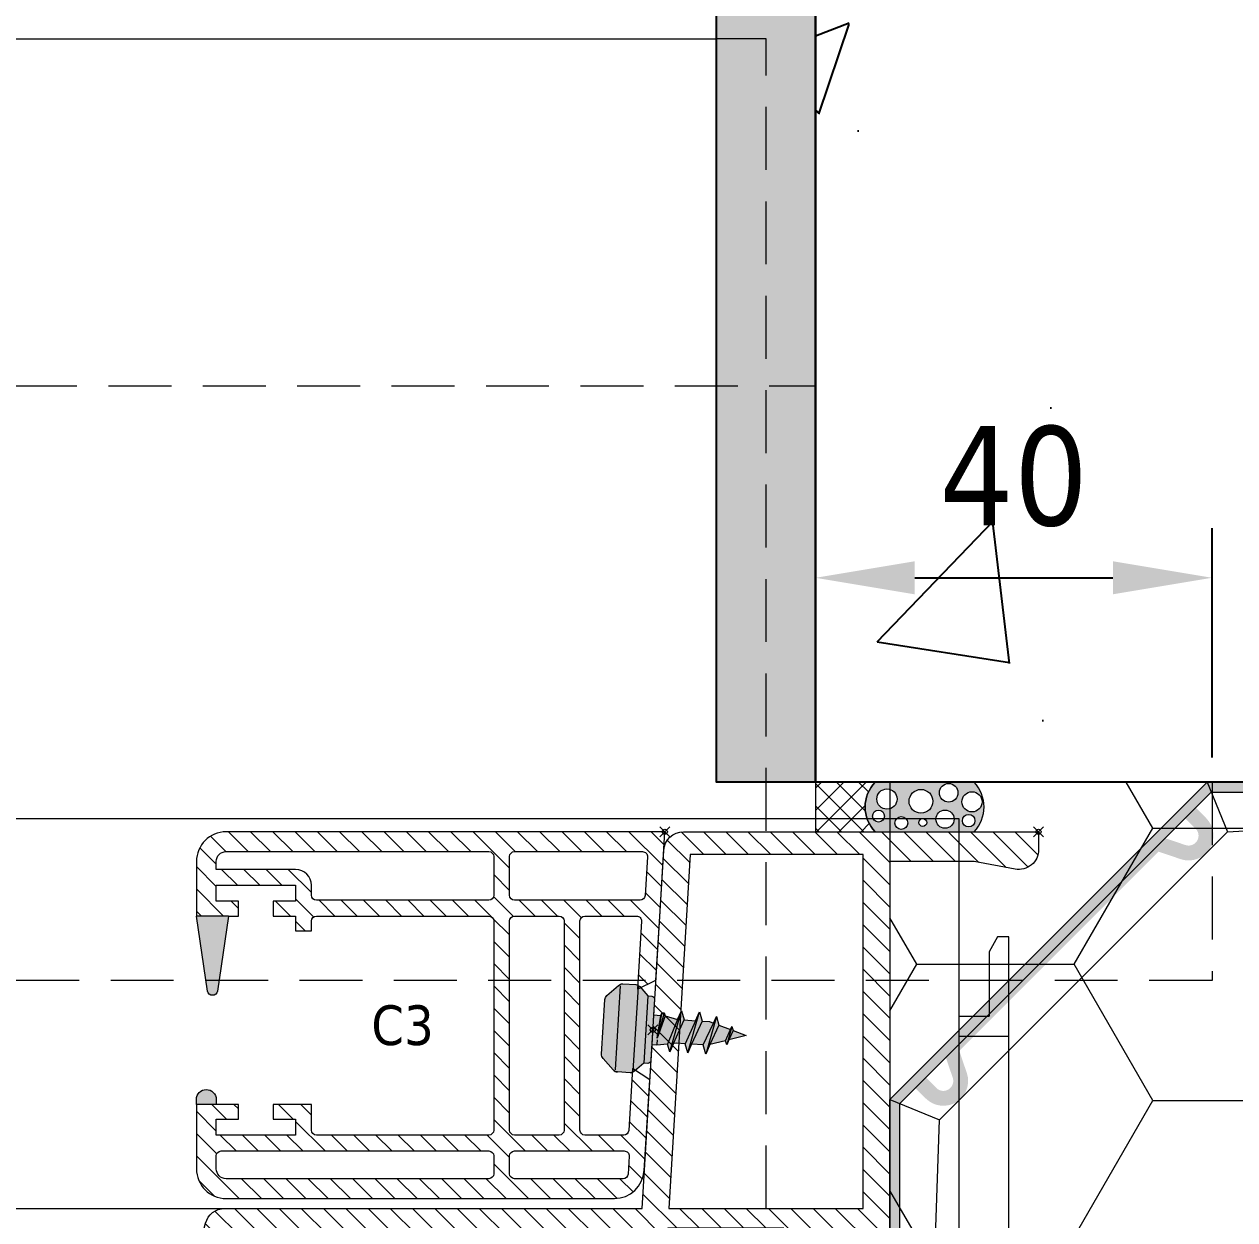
# Model space of a CAD drawing. Header units: millimetres. Extents: x -20000 to 230000, y -17405 to 25402.
# Drawn here: x 165287.7 to 165409.8, y -5896.2 to -5775.6 of the extents above; entities that cross this region are included whole.
import ezdxf
from ezdxf.enums import TextEntityAlignment as Align

# ---------------------------------------------------------------- set-up
doc = ezdxf.new("R2010")
doc.units = ezdxf.units.MM
doc.header["$PDMODE"] = 35
doc.header["$PDSIZE"] = 0.5
doc.linetypes.add('CACHE', pattern=[9.524999999999999, 6.35, -3.175])
doc.layers.get('0').update_dxf_attribs({"lineweight": 13})
doc.layers.get('Defpoints').update_dxf_attribs({"true_color": 0xc2a584})
doc.layers.add('0 - Invisible', color=43, linetype='Continuous', lineweight=0, plot=False)
for name, color, linetype, lineweight in [('1 - Acier', 160, 'Continuous', 13), ('1 - BETON', 251, 'Continuous', 25), ('1 - Cotation', 32, 'Continuous', 13), ('1 - INTERROMPU', 253, 'CACHE', 13), ('1 - Isolant', 132, 'Continuous', 13), ('1 - Joint', 7, 'Continuous', 13), ('1 - PVC', 7, 'Continuous', 13), ('1 - Silicone', 40, 'Continuous', 13)]:
    doc.layers.add(name, color=color, linetype=linetype, lineweight=lineweight)
doc.layers.add('1 - Cache', color=7, linetype='Continuous', lineweight=0, true_color=0xffffff)
doc.styles.get("Standard").update_dxf_attribs({"font": 'ARIALUNI.TTF'})
doc.styles.add('Texte Poralu', font='tahomabd.ttf')
doc.dimstyles.new('30 - 1000', dxfattribs={"dimtxt": 10, "dimasz": 10, "dimexe": 5, "dimexo": 2.5, "dimgap": 5, "dimtad": 1, "dimdec": 1, "dimtxsty": 'Texte Poralu', "dimcen": 5, "dimazin": 0, "dimtfac": 1, "dimtdec": 1, "dimtmove": 0, "dimatfit": 3, "dimfxl": 1, "dimarcsym": 0})

# ---------------------------------------------------------------- blocks, each defined once
blk = doc.blocks.new('*U437')
at = {"layer": '1 - Isolant'}
h = blk.add_hatch(dxfattribs=at)
h.set_pattern_fill('HONEY', color=256, scale=5)
h.set_pattern_definition([(0, (47.49993897719287, -1.4210854715202e-14), (23.8125, 13.748153225), [15.875, -31.75]), (120, (47.49993897719287, -1.4210854715202e-14), (-23.81249994797095, 13.74815331511695), [15.87499999999996, -31.74999999999991]), (59.99999999999999, (47.49993897719287, -1.4210854715202e-14), (5.202904551637744e-08, 27.49630654011694), [-31.75, 15.875])])
h.paths.add_polyline_path([(150.0000385328185, -87.00000000000001), (150.0000385328185, 0), (7.499900444374376, 0), (7.499900444374376, -87.00000000000001)])
blk.add_lwpolyline([(150.0000385328185, 0), (7.499900444374376, 0), (7.499900444374376, -87.00000000000001), (150.0000385328185, -87.00000000000001)], dxfattribs=at)
blk = doc.blocks.new('*U470')
at = {"layer": '1 - PVC', "linetype": 'ByBlock'}
blk.add_lwpolyline([(-339.999915530876, 118), (339.9999155310297, 118)], dxfattribs=at)
at = {"layer": '1 - PVC', "linetype": 'CACHE'}
blk.add_lwpolyline([(345.0000402925289, -7.105427357601002e-15), (345.0000402925289, 118), (339.9999155310297, 118)], dxfattribs=at)
for tag, p in [('PA1', (-319.999915530876, 123)), ('PA2', (319.9999155310297, 123))]:
    blk.add_attdef(tag, text='', height=4).set_placement(p, align=Align.MIDDLE_CENTER)
blk = doc.blocks.new('*U435')
at = {"layer": '1 - BETON'}
h = blk.add_hatch(dxfattribs=at)
h.set_pattern_fill('CONCRETE', color=256, scale=15, style=0, pattern_type=2)
h.set_pattern_definition([(49.99999999999999, (-49.99996146718152, -20.00000000000003), (107.589027390113, -9.412820247389266), [11.25, -123.75]), (355, (-49.99996146718152, -20.00000000000003), (-20.81270004195, 112.8288200550018), [9, -99]), (100.4514, (-41.03420946718152, -20.78440100000003), (86.77640725710323, 103.415931309143), [9.5610285, -105.1713168]), (46.18420000000002, (-49.99996146718152, 9.999999999999977), (160.0861572938467, -24.82785214935271), [16.87499999999996, -185.6249999999997]), (96.6356, (-36.65944971718152, 7.931003949999974), (140.1994058323055, 146.1176806350663), [14.3415432, -157.75695]), (351.1842, (-49.99996146718152, 9.999999999999977), (140.1992917700441, 146.1177901387987), [13.5, -148.5]), (21, (-34.99996146718152, 2.499999999999975), (89.53605781776925, -60.39283359980082), [11.25, -123.75]), (326.0000000000001, (-34.99996146718152, 2.499999999999975), (36.49729978823726, 108.772506757028), [9, -99]), (71.4514, (-27.53862651718151, -2.532740900000025), (126.0333942872235, 48.37957450649286), [9.5610285, -105.1713168]), (37.50000000000001, (-49.99996146718152, -20.00000000000003), (1.8239782975936, 49.93407807469672), [0, -97.8, 0, -100.5, 0, -99.375]), (7.499999999999999, (-49.99996146718152, -20.00000000000003), (39.46043061632229, 59.16175678235403), [0, -57.3, 0, -95.55, 0, -37.875]), (327.5, (-83.44996146718152, -20.00000000000003), (80.07336542586135, -3.383230760156963), [0, -37.5, 0, -117, 0, -155.25]), (317.5, (-98.44996146718152, -20.00000000000003), (87.47792540135794, 15.01574734984766), [0, -48.75, 0, -77.69999999999999, 0, -110.25])])
h.paths.add_polyline_path([(150.0000385328185, 179.9999999999999), (150.0000385328185, 0), (0, 0), (0, 180)])
blk.add_lwpolyline([(150.0000385328185, 0), (0, 0), (0, 180), (150.0000385328185, 179.9999999999999)], dxfattribs=at)
blk = doc.blocks.new('*U538')
at = {"layer": '1 - PVC'}
blk.add_line((15.11598111861784, 59.99999999999982), (595.884067017402, 59.99999999999301), dxfattribs=at)
blk = doc.blocks.new('*U416')
at = {"layer": '1 - Acier', "linetype": 'ByBlock'}
h = blk.add_hatch(color=256, dxfattribs=at)
h.paths.add_polyline_path([(95, 5.817072295949927e-15), (95, -0.9999999999999942), (32.4142135623697, -0.999999999999998), (32, 1.959434878635765e-15)])
h.paths.add_polyline_path([(1.000000000000002, -32.41421356237333), (1.959434878635765e-15, -32), (32, 1.959434878635765e-15), (32.4142135623697, -0.999999999999998)])
h.paths.add_polyline_path([(1.000000000000004, -70), (4.286263797015736e-15, -70), (1.959434878635765e-15, -32), (1.000000000000002, -32.41421356237333)])
blk.add_hatch(color=256, dxfattribs=at).paths.add_polyline_path([(25.83383071322896, -6.166169286767397, -0.2854064935529321), (27.8898112008319, -5.686145479197874), (29.82125216111308, -6.340516967171423, 0.7934172392902326), (30.84924240491819, -4.686291501016965), (29.08147545195243, -2.918524548051208), (30.14213562373334, -1.857864376270298), (31.9099025766991, -3.625631329236056, -0.7934172392902077), (29.33992696719361, -7.761194994629475), (27.11420061843819, -7.007119725127266), (7.007119725123632, -27.11420061843455), (7.761194994629479, -29.33992696719724, -0.7934172392902327), (3.625631329232421, -31.90990257669546), (1.857864376266663, -30.1421356237297), (2.918524548047573, -29.08147545194879), (4.686291501013331, -30.84924240491819, 0.7934172392902352), (6.340516967175065, -29.82125216111672), (5.686145479201516, -27.8898112008319, -0.2854064935529227), (6.166169286771039, -25.8338307132326)])
for p, q in [((32, 1.959434878635765e-15), (1.959434878635765e-15, -32)), ((95, 5.817072295949927e-15), (32, 1.959434878635765e-15)), ((32, 1.959434878635765e-15), (34.07106781186303, -4.999999999999998)), ((95, 5.817072295949927e-15), (95, -1.064573057123192)), ((32.4142135623697, -0.999999999999998), (1.000000000000002, -32.41421356237333)), ((95, -0.9999999999999942), (32.4142135623697, -0.999999999999998)), ((93.065614915904, -3.06349643805151), (34.07106781186303, -4.999999999999998)), ((34.07106781186303, -4.999999999999998), (5.000000000000002, -34.07106781186667)), ((1.959434878635765e-15, -32), (4.286263797015736e-15, -70)), ((1.959434878635765e-15, -32), (5.000000000000002, -34.07106781186667)), ((1.000000000000002, -32.41421356237333), (1.000000000000004, -70)), ((5.000000000000002, -34.07106781186667), (3.105143185857746, -68.11115880262878)), ((4.286263797015736e-15, -70), (1.108234644991175, -70))]:
    blk.add_line(p, q, dxfattribs=at)
for centre, start, end in [((93, -1.064573057123192), 271.8800662418413, 0), ((1.108234644991175, -68), 270, 356.8138930875996)]:
    blk.add_arc(centre, 2, start, end, dxfattribs=at)
blk = doc.blocks.new('*U420')
at = {"layer": '1 - Silicone'}
h = blk.add_hatch(dxfattribs=at)
h.set_pattern_fill('ANSI37', color=256, scale=0.5, style=0)
h.set_pattern_definition([(45, (-4792.409063610139, -5428.131694885499), (-1.122532015133644, 1.122532015133644), []), (135, (-4792.409063610139, -5428.131694885499), (-1.122532015133644, -1.122532015133644), [])])
h.paths.add_polyline_path([(6.000000000001819, 5), (0, 5.000000000000909), (0, 0), (6.000000000000909, 0, -0.4000000000001005)])
h = blk.add_hatch(color=256, dxfattribs=at)
edge = h.paths.add_edge_path(flags=16)
edge.add_arc((15.44216801016682, 1.116671392584067), 0.6264539986550517, -180, 0, ccw=False)
edge.add_arc((15.44216801016682, 1.116671392584067), 0.6264539986550499, 0, 180, ccw=False)
edge = h.paths.add_edge_path(flags=16)
edge.add_arc((15.78178510855014, 3.022110370092378), 1.017972586774702, 0, 180, ccw=False)
edge.add_arc((15.78178510855014, 3.022110370092378), 1.017972586774704, -180, 0, ccw=False)
edge = h.paths.add_edge_path(flags=16)
edge.add_arc((13.43060093988697, 3.935673957089421), 0.9396607832641166, 0, 180, ccw=False)
edge.add_arc((13.43060093988697, 3.935673957089421), 0.9396607832641166, -180, 0, ccw=False)
edge = h.paths.add_edge_path(flags=16)
edge.add_arc((13.06484832151273, 1.273274784888599), 0.9143574356785393, -180, 0, ccw=False)
edge.add_arc((13.06484832151273, 1.273274784888599), 0.9143574356785393, 0, 180, ccw=False)
edge = h.paths.add_edge_path(flags=16)
edge.add_arc((10.81815801230641, 0.9339505892958186), 0.3915185881196521, -180, 0, ccw=False)
edge.add_arc((10.81815801230641, 0.9339505892958186), 0.3915185881196521, 0, 180, ccw=False)
edge = h.paths.add_edge_path(flags=16)
edge.add_arc((10.63525759286222, 3.074304762622887), 1.200693390059314, 0, 180, ccw=False)
edge.add_arc((10.63525759286222, 3.074304762622887), 1.200693390059314, -180, 0, ccw=False)
edge = h.paths.add_edge_path(flags=16)
edge.add_arc((8.649826042573297, 0.8817561967653091), 0.6525511949184875, -180, 0, ccw=False)
edge.add_arc((8.649826042573297, 0.8817561967653091), 0.6525511949184875, 0, 180, ccw=False)
edge = h.paths.add_edge_path(flags=16)
edge.add_arc((7.205573350024681, 3.303398120696329), 1.022601756365475, 0, 180, ccw=False)
edge.add_arc((7.205573350024681, 3.303398120696329), 1.022601756365475, -180, 0, ccw=False)
edge = h.paths.add_edge_path(flags=16)
edge.add_arc((6.350864693377845, 1.586501784214306), 0.600336587671336, -180, 0, ccw=False)
edge.add_arc((6.350864693377845, 1.586501784214306), 0.600336587671336, 0, 180, ccw=False)
edge = h.paths.add_edge_path()
edge.add_line((16, 5), (6.000000000001821, 5))
edge.add_arc((8.62500000000091, 2.5), 3.62499999999934, 136.3971810272865, 223.6028189727135)
edge.add_line((6.000000000001821, 0), (16.00000000000182, 0))
edge.add_arc((13.37500000000162, 2.499999999999045), 3.624999999999488, 316.3971810273095, 403.6028189727322)
for points in [[(6.000000000001819, 5), (0, 5.000000000000909), (0, 0), (6.000000000000909, 0, -0.4000000000001005), (6.000000000001819, 5)], [(16, 5), (6.000000000001821, 5, 0.4000000000001005), (6.000000000001821, 0), (16.00000000000182, 0, 0.4000000000000781), (16, 5)], [(6.182971593659206, 3.303398120696329, -1), (8.228175106390156, 3.303398120696329, -1), (6.182971593659206, 3.303398120696329, -1)], [(9.434564202802905, 3.074304762622887, -1), (11.83595098292153, 3.074304762622887, -1), (9.434564202802905, 3.074304762622887, -1)], [(12.49094015662286, 3.935673957089421, -1), (14.37026172315109, 3.935673957089421, -1), (12.49094015662286, 3.935673957089421, -1)], [(14.76381252177544, 3.022110370092378, -1), (16.79975769532484, 3.022110370092378, -1), (14.76381252177544, 3.022110370092378, -1)], [(6.951201281049181, 1.586501784214306, -1), (5.750528105706509, 1.586501784214306, -1), (6.951201281049181, 1.586501784214306, -1)], [(9.302377237491784, 0.8817561967653091, -1), (7.997274847654809, 0.8817561967653091, -1), (9.302377237491784, 0.8817561967653091, -1)], [(11.20967660042607, 0.9339505892958186, -1), (10.42663942418676, 0.9339505892958186, -1), (11.20967660042607, 0.9339505892958186, -1)], [(13.97920575719127, 1.273274784888599, -1), (12.15049088583419, 1.273274784888599, -1), (13.97920575719127, 1.273274784888599, -1)], [(16.06862200882188, 1.116671392584067, -1), (14.81571401151177, 1.116671392584067, -1), (16.06862200882188, 1.116671392584067, -1)]]:
    blk.add_lwpolyline(points, format="xyb", close=True, dxfattribs=at)
blk = doc.blocks.new('Rehau - DL98')
at = {"layer": '1 - PVC', "linetype": 'ByBlock'}
h = blk.add_hatch(dxfattribs=at)
h.set_pattern_fill('ANSI31', color=256, scale=0.5, angle=270, style=0)
h.set_pattern_definition([(315, (98, 0), (1.122532015133644, 1.122532015133644), [])])
h.paths.add_polyline_path([(1.879529492071015, 37.82031643489609, 0.3966685553808879), (0, 35.8239480178454), (0, 0), (1.799999999988358, 0, 0.4689688986931894), (3.766506847430719, 2.364487062906846), (2.999999999985448, 6.499999999883585), (3, 14.99999999994179), (38, 15), (39.80000000000291, 15, 0.4689688986932354), (41.76650684743072, 17.36448706290685), (41, 21.5), (41, 22.5, -0.4142135623730951), (41.5, 23), (51.30000000000291, 23), (51.30000000000291, 16, 0.4142135623730951), (51.80000000000291, 15.5), (58.99999999998545, 15.5), (59, 18.20000000001164), (54.00000000001455, 18.20000000001164), (54.00000000001455, 23.20000000006985), (68, 23.20000000001164), (86.00000000001455, 23.20000000001164), (86.00000000001455, 18.20000000001164), (81.00000000001455, 18.20000000001164), (80.99999999998545, 15.5), (89.69999999999709, 15.5, 0.4142135623730951), (90.19999999999709, 16), (90.19999999999709, 20.5), (89.69999999999709, 20.5, -0.4142135623730951), (88.69999999999709, 21.5), (88.69999999999709, 22, -0.4142135623730951), (89.69999999999709, 23), (94.30000000000291, 23, -0.4142135623731307), (95, 22.29999999998836), (95.00000000001455, 21.5), (94.23349315256928, 17.36448706290685, 0.2850017038207022), (95, 15.40000000002328), (95, 15), (97.99999999998545, 15), (98, 25.90000000002328), (98, 66, 0.4142135623730951), (97, 67), (93, 67), (92.99999999998545, 64.29999999998836), (95.30000000000291, 64.29999999998836), (95.30000000000291, 60, -0.4142135623730951), (94.30000000000291, 59), (88.5, 59, -0.4142135623730951), (87.5, 60), (87.5, 60.5, -0.4142135623730951), (88.5, 61.5), (89, 61.5), (89, 67), (86.49999999998545, 67), (86.7624659905996, 64), (68.32562743491144, 62.5489893371705), (67.99999999998545, 62.22336190222995), (67.72188789721986, 62.50147400511196), (51.57845909573371, 61.23095860442845, -0.4374089726612938), (50.5, 62.22787593811518), (50.5, 77.5), (52, 77.5), (52, 80.00525588833261, 0.3394542588165427), (51.85176380905614, 80.19844105356606), (50.75176380902121, 80.49318516528001, 0.493145426031467), (50.5, 80.29999999998836), (50.5, 79.54999999998836, -0.4931454260510824), (50.12235428644635, 79.26022225210909), (47.37059047745424, 79.99755514250137, -0.3394542588633446), (47, 80.48051805567229), (47, 83.51948194432771, -0.3394542588633955), (47.37059047745424, 84.00244485749863), (50.1223542864609, 84.73977774789091, -0.4931454260917456), (50.5, 84.44999999995343), (50.5, 83.70000000001164, 0.4931454260900017), (50.75176380905032, 83.50681483471999), (51.85176380901248, 83.80155894643394, 0.3394542589447556), (52, 83.9947441117256), (52.00000000001455, 87.00000000005821), (50.49999999995634, 87.00000000005821), (39.48236190978787, 84.04783277120441, 0.3394542588633612), (38, 82.11598111863714), (38, 40)])
h.paths.add_polyline_path([(38, 37.29508844472002), (38, 17.70000000001164), (2.30000000000291, 17.70000000001164), (2.30000000000291, 35.14077809988521)], flags=16)
h.paths.add_polyline_path([(40, 37.413897450082, 0.327538221718526), (40.69999999999709, 38.3678366515087), (40.69999999998254, 41), (48.19999999999709, 41), (48.19999999999709, 25.70000000001164), (46.30000000000291, 25.70000000001164), (44, 25.70000000001164), (40, 25.70000000001164)], flags=16)
h.paths.add_polyline_path([(40.70000000001164, 43), (40.69999999999709, 67), (48.20000000001164, 67), (48.20000000001164, 43)], flags=16)
h.paths.add_polyline_path([(50.19999999999709, 57.56843380007194), (50.19999999999709, 57.95192733907606, -0.3913924554663752), (50.66077045215934, 58.45038600597763), (53.69999999999709, 58.68957855878398), (53.83241696543701, 58.70000000001164), (65.5, 59.61825869936729), (65.49999999998545, 56.89999999996508), (67, 56.90000000002328), (67, 59.73631125950487), (69, 59.89371467323508), (69, 56.90000000002328), (70.5, 56.89999999996508), (70.5, 60.01176723343087), (82, 60.91683686187025), (82.00000000001455, 56.89999999996508), (83.50000000001455, 56.90000000002328), (83.5, 61.03488942218246), (84.79999999998836, 61.13720164098777), (84.80000000000291, 60.5), (84.80000000000291, 60, 0.2288714561773755), (86, 57.27236366062425), (86, 25.90000000002328), (50.19999999999709, 25.90000000002328)], flags=16)
h.paths.add_polyline_path([(40.69999999999709, 69.00000000005821), (40.70000000001164, 81.5788522270741), (44.69999999999709, 82.65064899693243), (44.69999999999709, 80.48051805567229, 0.3394542588589886), (46.77530667366227, 77.77592574205482), (48.19999999999709, 77.39418031577952), (48.19999999999709, 69)], flags=16)
h.paths.add_polyline_path([(88.30000000000291, 43), (95.29999999998836, 42.99999999994179), (95.30000000000291, 25.70000000006985), (88.29999999998836, 25.70000000006985)], flags=16)
h.paths.add_polyline_path([(88.30000000001746, 45), (88.30000000000291, 56.29999999998836), (88.69999999999709, 56.29999999998836), (88.69999999999709, 55.5, 0.4142135623730951), (89.69999999999709, 54.5), (90.19999999998254, 54.5), (90.19999999999709, 56.30000000004657), (91.80000000001746, 56.30000000004657), (91.80000000000291, 54.5), (92.30000000000291, 54.5, 0.4142135623730951), (93.30000000000291, 55.5), (93.30000000000291, 56.29999999998836), (95.30000000000291, 56.29999999998836), (95.30000000000291, 45)], flags=16)
h.paths.add_polyline_path([(98.00000000001455, 15.00000000005821), (95, 15.00000000005821), (95, 0, 0.4142135623730951), (98, 3)], flags=17)
at = {"layer": '0 - Invisible'}
for p in [(52, 82), (84.00000000000001, 63.78258921149752), (2.220446049250313e-16, 37.70689655175541), (70, 18.20000000001164), (95, 15), (98, 15)]:
    blk.add_point(p, dxfattribs=at)
at = {"layer": '0 - Invisible', "linetype": 'ByBlock'}
blk.add_point((98, 67), dxfattribs=at)
at = {"layer": '1 - PVC', "linetype": 'ByBlock'}
for points in [[(98, 66, 0.4142135623730951), (97, 67), (93, 67), (93, 64.29999999998836), (95.30000000000291, 64.29999999998836), (95.30000000000291, 60, -0.4142135623730951), (94.30000000000291, 59), (88.5, 59, -0.4142135623730951), (87.5, 60), (87.5, 60.5, -0.4142135623730951), (88.5, 61.5), (89, 61.5), (89, 67), (86.5, 67), (86.76246599058504, 64), (68.32562743491144, 62.5489893372287), (68, 62.22336190228816), (67.7218878971762, 62.50147400511196), (67.72102791935322, 62.50140632339753), (51.57845909573371, 61.23095860442845, -0.4374089726786299), (50.5, 62.22787593817338), (50.5, 77.5), (52, 77.5), (52, 80.00525588833261, 0.3394542588632405), (51.85176380901248, 80.19844105356606), (50.75176380902121, 80.49318516528001, 0.493145426031467), (50.5, 80.29999999998836), (50.5, 79.54999999998836, -0.4931454260314353), (50.1223542864609, 79.26022225210909), (47.37059047745424, 79.99755514250137, -0.3394542588633447), (47, 80.48051805567229), (47, 83.51948194432771, -0.3394542588633955), (47.37059047745424, 84.00244485749863), (50.1223542864609, 84.73977774789091, -0.4931454260314429), (50.5, 84.45000000001164), (50.5, 83.70000000001164, 0.4931454260310607), (50.75176380902121, 83.50681483471999), (51.85176380901248, 83.80155894643394, 0.339454258863612), (52, 83.99474411166739), (52, 87), (50.5, 87), (39.48236190978787, 84.04783277120441, 0.3394542588633613), (38, 82.11598111863714), (38, 40), (1.879529492071015, 37.82031643489609, 0.3966685553893087), (0, 35.82394801778719), (0, 0), (1.799999999988358, 0, 0.4689688986931894), (3.766506847430719, 2.364487062906846), (3, 6.5), (3, 15), (38, 15), (39.80000000000291, 15, 0.4689688986932354), (41.76650684743072, 17.36448706290685), (41, 21.5), (41, 22.5, -0.4142135623730951), (41.5, 23), (51.30000000000291, 23), (51.30000000000291, 16, 0.4142135623730951), (51.80000000000291, 15.5), (59, 15.5), (59, 18.20000000001164), (54, 18.20000000001164), (54, 23.20000000001164), (68, 23.20000000001164), (86, 23.20000000001164), (86, 18.20000000001164), (81, 18.20000000001164), (81, 15.5), (89.69999999999709, 15.5, 0.4142135623730951), (90.19999999999709, 16), (90.19999999999709, 20.5), (89.69999999999709, 20.5, -0.4142135623730951), (88.69999999999709, 21.5), (88.69999999999709, 22, -0.4142135623730951), (89.69999999999709, 23), (94.30000000000291, 23, -0.4142135623731307), (95, 22.29999999998836), (95, 21.5), (94.23349315256928, 17.36448706290685, 0.2850017038207023), (95, 15.40000000002328), (95, 0, 0.4142135623730951), (98, 3), (98, 25.90000000002328), (98, 66, 0.4142135623730951)], [(40.69999999999709, 69), (40.69999999999709, 81.5788522270741), (44.69999999999709, 82.65064899681602), (44.69999999999709, 80.48051805567229, 0.3394542588634359), (46.77530667372048, 77.77592574205482), (48.19999999999709, 77.39418031577952), (48.19999999999709, 69), (40.69999999999709, 69)], [(50.19999999999709, 57.56843380007194), (50.19999999999709, 57.95192733907606, -0.2851213255996621), (50.4781196481199, 58.40000000002328, -0.09560243916984297), (50.66077045213024, 58.45038600597763), (53.69999999999709, 58.68957855878398), (53.83241696543701, 58.70000000001164), (65.5, 59.61825869936729), (65.5, 56.90000000002328), (67, 56.90000000002328), (67, 59.73631125956308), (69, 59.89371467323508), (69, 56.90000000002328), (70.5, 56.90000000002328), (70.5, 60.01176723348908), (82, 60.91683686192846), (82, 56.90000000002328), (83.5, 56.90000000002328), (83.5, 61.03488942218246), (84.80000000000291, 61.13720164104598), (84.80000000000291, 60.5), (84.80000000000291, 60, 0.2288714561773755), (86, 57.27236366062425), (86, 25.90000000002328), (50.19999999999709, 25.90000000002328), (50.19999999999709, 57.56843380007194)], [(88.30000000000291, 45), (88.30000000000291, 56.29999999998836), (88.69999999999709, 56.29999999998836), (88.69999999999709, 55.5, 0.4142135623730951), (89.69999999999709, 54.5), (90.19999999999709, 54.5), (90.19999999999709, 56.29999999998836), (91.80000000000291, 56.29999999998836), (91.80000000000291, 54.5), (92.30000000000291, 54.5, 0.4142135623730951), (93.30000000000291, 55.5), (93.30000000000291, 56.29999999998836), (95.30000000000291, 56.29999999998836), (95.30000000000291, 45), (88.30000000000291, 45)], [(40, 37.413897450082, 0.327538221718526), (40.69999999999709, 38.3678366515087), (40.69999999999709, 41), (48.19999999999709, 41), (48.19999999999709, 25.70000000001164), (46.30000000000291, 25.70000000001164), (44, 25.70000000001164), (40, 25.70000000001164), (40, 37.413897450082, 0.327538221718526)]]:
    blk.add_lwpolyline(points, format="xyb", close=True, dxfattribs=at)
for points in [[(40.69999999999709, 43), (40.69999999999709, 67), (48.19999999999709, 67), (48.19999999999709, 43), (40.69999999999709, 43)], [(88.30000000000291, 43), (95.30000000000291, 43), (95.30000000000291, 25.70000000001164), (88.30000000000291, 25.70000000001164), (88.30000000000291, 43)], [(38, 37.29508844472002), (38, 17.70000000001164), (2.30000000000291, 17.70000000001164), (2.30000000000291, 35.14077809988521), (38, 37.29508844472002)]]:
    blk.add_lwpolyline(points, close=True, dxfattribs=at)
blk = doc.blocks.new('Rehau - Coulisse C3')
at = {"layer": '1 - Joint', "linetype": 'ByBlock'}
for points in [[(47.26650480601529, -8.5), (44.01650480601529, -8.5), (45.14698318036972, -16.07381301891292, 0.3714528131433199), (45.64150480601529, -16.5, 0.3714528131432862), (46.13602643167542, -16.07381301891292)], [(46.26650480601529, -26, 0.4142135623730951), (45.26650480601529, -27), (45.26650480601529, -27.5), (47.26650480601529, -27.5), (47.26650480601529, -27, 0.4142135623730951)]]:
    blk.add_hatch(color=256, dxfattribs=at).paths.add_polyline_path(points)
at = {"layer": '1 - PVC', "linetype": 'ByBlock'}
h = blk.add_hatch(dxfattribs=at)
h.set_pattern_fill('ANSI31', color=256, scale=0.5, style=0)
h.set_pattern_definition([(45, (0, 0), (-1.122532015133644, 1.122532015133644), [])])
h.paths.add_polyline_path([(44.26650480601529, 0), (37.26650480601529, 0), (0, 0), (0.4893009611987509, -8), (0.9148679638165049, -14.95795898820506), (2.774954104301287, -15.88536372722592), (2.355694162368309, -9.030524269794114, -0.4322206989170116), (2.854761561582563, -8.5), (8.066504806018202, -8.5, -0.4142135623730951), (8.566504806018202, -9), (8.566504806018202, -30.09999999997672, -0.4142135623731799), (8.066504806018202, -30.59999999997672), (4.145292846762459, -30.59999999997672, -0.396432827365101), (3.646225447548204, -30.13052426977083), (3.263342420585104, -23.87044211459579), (1.530143286741804, -25.01762159599457), (2.090730751020601, -34.18314561859006, 0.3964328273650712), (5.085135146291577, -37), (44.26650480601529, -37, 0.4142135623730951), (47.26650480601529, -34), (47.26650480601529, -27.5), (45.26650480601529, -27.5), (43.01650480601529, -27.5), (43.01650480601529, -29), (45.26650480601529, -29), (45.26650480601529, -30.59999999997672), (37.26650480601529, -30.59999999997672), (37.26650480601529, -29), (39.51650480601529, -29), (39.51650480601529, -27.5), (35.66650480602402, -27.5), (35.66650480602402, -30.09999999997672, -0.4142135623730951), (35.16650480602402, -30.59999999997672), (17.76650480601529, -30.59999999997672, -0.4142135623730951), (17.26650480601529, -30.09999999997672), (17.26650480601529, -9, -0.4142135623730951), (17.76650480601529, -8.5), (35.16650480602402, -8.5, -0.4142135623730951), (35.66650480602402, -9), (35.66650480602402, -10), (37.26650480601529, -10), (37.26650480601529, -8.5), (39.51650480601529, -8.5), (39.51650480601529, -7), (37.26650480601529, -7), (37.26650480601529, -5.400000000023283), (45.26650480601529, -5.400000000023283), (45.26650480601529, -7), (43.01650480601529, -7), (43.01650480601529, -8.5), (44.01650480601529, -8.5), (47.26650480601529, -8.5), (47.26650480601529, -3, 0.4142135623730958)])
h.paths.add_polyline_path([(17.76650480601529, -2), (44.26650480601529, -2, -0.4142135623730951), (45.26650480601529, -3), (45.26650480601529, -3.799999999988358), (37.26650480601529, -3.799999999988358, 0.4142135623730536), (35.66650480602402, -5.400000000023283), (35.66650480602402, -6.400000000023283, -0.4142135623730951), (35.16650480602402, -6.900000000023283), (17.76650480601529, -6.900000000023283, -0.4142135623730951), (17.26650480601529, -6.400000000023283), (17.26650480601529, -2.5, -0.4142135623730951)], flags=16)
h.paths.add_polyline_path([(15.66650480602402, -2.5), (15.66650480602402, -6.400000000023283, -0.4142135623730951), (15.16650480602402, -6.900000000023283), (2.495365011782269, -6.900000000023283, -0.3964328273653322), (1.996297612568014, -6.430524269759189), (1.757763393979985, -2.530524269794114, -0.4322206989177161), (2.25683079319424, -2), (15.16650480602402, -2, -0.4142135623730951)], flags=16)
h.paths.add_polyline_path([(15.66650480602402, -9), (15.66650480602402, -30.09999999997672, -0.4142135623730211), (15.16650480602402, -30.59999999997672), (10.66650480602402, -30.59999999997672, -0.4142135623737599), (10.16650480602402, -30.09999999997672), (10.16650480602402, -9, -0.4142135623730945), (10.66650480602402, -8.5), (15.16650480602402, -8.5, -0.4142135623730951)], flags=16)
h.paths.add_polyline_path([(17.76650480601529, -32.20000000001164), (44.76650480601529, -32.20000000001164, -0.4142135623730951), (45.26650480601529, -32.70000000001164), (45.26650480601529, -34, -0.4142135623730951), (44.26650480601529, -35), (17.76650480601529, -35, -0.4142135623730951), (17.26650480601529, -34.5), (17.26650480601529, -32.70000000001164, -0.4142135623730955)], flags=16)
h.paths.add_polyline_path([(15.16650480602402, -32.20000000001164, -0.4142135623730951), (15.66650480602402, -32.70000000001164), (15.66650480602402, -34.5, -0.4142135623730951), (15.16650480602402, -35), (4.214034638018347, -35, -0.396432827365141), (3.714967238804093, -34.53052426979411), (3.604874522527098, -32.73052426974755, -0.4322206989176171), (4.103941921741352, -32.20000000001164)], flags=16)
at = {"layer": '0 - Invisible'}
blk.add_point((1.222505625279155, -19.98779029207071), dxfattribs=at)
at = {"layer": '1 - Joint', "linetype": 'ByBlock'}
for p, q in [((44.01650480601529, -8.5), (47.26650480601529, -8.5)), ((44.01650480601529, -8.5), (45.14698318036972, -16.07381301891292)), ((46.13602643167542, -16.07381301891292), (47.26650480601529, -8.5)), ((45.26650480601529, -27), (45.26650480601529, -27.5)), ((45.26650480601529, -27.5), (47.26650480601529, -27.5)), ((47.26650480601529, -27.5), (47.26650480601529, -27))]:
    blk.add_line(p, q, dxfattribs=at)
for centre, radius, start, end in [((45.64150480601529, -16), 0.5000000000003367, 188.4893769406414, 270), ((45.64150480601529, -16), 0.5, 270, 351.5106230593586), ((46.26650480601529, -27), 1, 90, 180), ((46.26650480601529, -27), 1, 0, 90)]:
    blk.add_arc(centre, radius, start, end, dxfattribs=at)
at = {"layer": '1 - PVC', "linetype": 'ByBlock'}
for points in [[(47.26650480601529, -27.5), (47.26650480601529, -34, -0.414213562373095), (44.26650480601529, -37), (5.085135146291577, -37, -0.3964328273666827), (2.090730751020601, -34.18314561859006), (1.530143286741804, -25.01762159599457), (3.263342420585104, -23.87044211459579), (3.646225447548204, -30.13052426971262, 0.3964328273666827), (4.145292846762459, -30.59999999997672), (8.066504806018202, -30.59999999997672, 0.414213562373095), (8.566504806018202, -30.09999999997672), (8.566504806018202, -9, 0.414213562373095), (8.066504806018202, -8.5), (2.854761561582563, -8.5, 0.4322206989157448), (2.355694162368309, -9.030524269794114), (2.774954104301287, -15.88536372722592), (0.9148679638165049, -14.95795898820506), (0.4893009611987509, -8), (0, 0), (37.26650480601529, 0), (44.26650480601529, 0, -0.414213562373095), (47.26650480601529, -3), (47.26650480601529, -8.5)], [(44.01650480601529, -8.5), (43.01650480601529, -8.5), (43.01650480601529, -7), (45.26650480601529, -7), (45.26650480601529, -5.400000000023283), (37.26650480601529, -5.400000000023283), (37.26650480601529, -7), (39.51650480601529, -7), (39.51650480601529, -8.5), (37.26650480601529, -8.5), (37.26650480601529, -10), (35.66650480602402, -10), (35.66650480602402, -9, 0.414213562373095), (35.16650480602402, -8.5), (17.76650480601529, -8.5, 0.414213562373095), (17.26650480601529, -9), (17.26650480601529, -30.09999999997672, 0.414213562373095), (17.76650480601529, -30.59999999997672), (35.16650480602402, -30.59999999997672, 0.414213562373095), (35.66650480602402, -30.09999999997672), (35.66650480602402, -27.5), (39.51650480601529, -27.5), (39.51650480601529, -29), (37.26650480601529, -29), (37.26650480601529, -30.59999999997672), (45.26650480601529, -30.59999999997672), (45.26650480601529, -29), (43.01650480601529, -29), (43.01650480601529, -27.5), (45.26650480601529, -27.5)]]:
    blk.add_lwpolyline(points, format="xyb", dxfattribs=at)
for points in [[(1.757763393979985, -2.530524269794114), (1.996297612568014, -6.430524269759189, 0.3964328273666827), (2.495365011782269, -6.900000000023283), (15.16650480602402, -6.900000000023283, 0.414213562373095), (15.66650480602402, -6.400000000023283), (15.66650480602402, -2.5, 0.414213562373095), (15.16650480602402, -2), (2.25683079319424, -2, 0.4322206989157448)], [(37.26650480601529, -3.799999999988358), (45.26650480601529, -3.799999999988358), (45.26650480601529, -3, 0.414213562373095), (44.26650480601529, -2), (17.76650480601529, -2, 0.414213562373095), (17.26650480601529, -2.5), (17.26650480601529, -6.400000000023283, 0.414213562373095), (17.76650480601529, -6.900000000023283), (35.16650480602402, -6.900000000023283, 0.414213562373095), (35.66650480602402, -6.400000000023283), (35.66650480600947, -5.400000000023283, -0.414213562373095)], [(10.66650480602402, -8.5, 0.414213562373095), (10.16650480602402, -9), (10.16650480602402, -30.09999999997672, 0.414213562373095), (10.66650480602402, -30.59999999997672), (15.16650480602402, -30.59999999997672, 0.414213562373095), (15.66650480602402, -30.09999999997672), (15.66650480602402, -9, 0.414213562373095), (15.16650480602402, -8.5)], [(3.714967238804093, -34.53052426973591, 0.3964328273666827), (4.214034638018347, -35), (15.16650480602402, -35, 0.414213562373095), (15.66650480602402, -34.5), (15.66650480602402, -32.70000000001164, 0.414213562373095), (15.16650480602402, -32.20000000001164), (4.103941921741352, -32.20000000001164, 0.4322206989157448), (3.604874522527098, -32.73052426974755)], [(44.76650480601529, -32.20000000001164), (17.76650480601529, -32.20000000001164, 0.414213562373095), (17.26650480601529, -32.70000000001164), (17.26650480601529, -34.5, 0.414213562373095), (17.76650480601529, -35), (44.26650480601529, -35, 0.414213562373095), (45.26650480601529, -34), (45.26650480601529, -32.70000000001164, 0.414213562373095)]]:
    blk.add_lwpolyline(points, format="xyb", close=True, dxfattribs=at)
blk = doc.blocks.new('*U427')
at = {"layer": '1 - Cache'}
h = blk.add_hatch(color=256, dxfattribs=at)
edge = h.paths.add_edge_path()
edge.add_arc((3.849991348938037, 3.301468279224232), 0.6000086510615197, 0.0001643201655899763, 45.00020727672756)
edge.add_line((4.274260000005597, 3.725740000023507), (3.175740000006044, 4.82426000002306))
edge.add_arc((2.75144834545997, 4.399902249458482), 0.6000857510236961, 45.00446241153574, 89.99762545783075)
edge.add_line((2.751473215161241, 4.999987999966834), (-2.751470000002882, 5.000000000023283))
edge.add_arc((-2.751468279202282, 4.399991348974475), 0.6000086510512752, 90.0001643219837, 135.0002072783118)
edge.add_line((-3.175740000006044, 4.82426000002306), (-4.274260000005597, 3.725740000023507))
edge.add_arc((-3.849991348885062, 3.301468279202289), 0.6000086511144949, 134.9997927253678, 179.999835677739)
edge.add_line((-4.44999999999709, 3.301470000005793), (-4.44999999999709, 1.998529999982566))
edge.add_arc((-3.849835399497665, 1.998596317788069), 0.600164604163462, 180.0063311470608, 224.9940404553907)
edge.add_line((-4.274260000005597, 1.57426000002306), (-3.399999999994179, 0.7000000000116415))
edge.add_line((-3.399999999994179, 0.7000000000116415), (-3.400000000005821, 0.2999999999883582))
edge.add_arc((-3.100000000014552, 0.2999999999912686), 0.2999999999912686, 180.0000000005558, 270.0000000005558)
edge.add_line((-3.100000000011642, 0), (-1.50800000000163, 0))
edge.add_line((-1.50800000000163, 0), (-1.50800000000163, -0.7292499999748543))
edge.add_line((-1.50800000000163, -0.7292499999748543), (-1.805349999995087, -0.8374700000276789))
edge.add_line((-1.805349999995087, -0.8374700000276789), (-1.805349999995087, -1.051870000024792))
edge.add_line((-1.805349999995087, -1.051870000024792), (-1.50800000000163, -1.160090000019409))
edge.add_line((-1.50800000000163, -1.160090000019409), (-1.189870000001974, -2.433459999971092))
edge.add_line((-1.189870000001974, -2.433459999971092), (-2.099870000005467, -2.764670000004116))
edge.add_line((-2.099870000005467, -2.764670000004116), (-1.189870000001974, -3.095879999978933))
edge.add_line((-1.189870000001974, -3.095879999978933), (-1.189870000001974, -4.253459999978077))
edge.add_line((-1.189870000001974, -4.253459999978077), (-2.099870000005467, -4.584670000011101))
edge.add_line((-2.099870000005467, -4.584670000011101), (-1.190119999999297, -4.915975588220186))
edge.add_line((-1.190119999999297, -4.915975588220186), (-1.190119999999297, -5.670319999975618))
edge.add_line((-1.190119999999297, -5.670319999975618), (-1.06083000000217, -6.080379999999423))
edge.add_line((-1.06083000000217, -6.080379999999423), (-1.735469999999623, -6.325940000009723))
edge.add_line((-1.735469999999623, -6.325940000009723), (-0.885920000000624, -6.635130000009667))
edge.add_line((-0.885920000000624, -6.635130000009667), (-0.5083400000003166, -7.832649999996647))
edge.add_line((-0.5083400000003166, -7.832649999996647), (-0.831609999993816, -7.95030999998562))
edge.add_line((-0.831609999993816, -7.95030999998562), (-0.424540000007255, -8.098460000008345))
edge.add_line((-0.424540000007255, -8.098460000008345), (0, -9.44497000001138))
edge.add_line((0, -9.44497000001138), (0.5409400000062305, -7.729319999984))
edge.add_line((0.5409400000062305, -7.729319999984), (1.059619999999995, -7.540510000020731))
edge.add_line((1.059619999999995, -7.540510000020731), (0.6477199999935692, -7.390590000024531))
edge.add_line((0.6477199999935692, -7.390590000024531), (1.134640000003856, -5.846279999997932))
edge.add_line((1.134640000003856, -5.846279999997932), (2.100250000003143, -5.494829999981448))
edge.add_line((2.100250000003143, -5.494829999981448), (1.190130000002682, -5.163620000006631))
edge.add_line((1.190130000002682, -5.163620000006631), (1.190130000002682, -4.00588000001153))
edge.add_line((1.190130000002682, -4.00588000001153), (2.100130000006175, -3.674669999978505))
edge.add_line((2.100130000006175, -3.674669999978505), (1.190130000002682, -3.343460000003688))
edge.add_line((1.190130000002682, -3.343460000003688), (1.190130000002682, -2.433480000006966))
edge.add_line((1.190130000002682, -2.433480000006966), (1.233560000007856, -2.170080000010785))
edge.add_line((1.233560000007856, -2.170080000010785), (2.100130000006175, -1.85466999997152))
edge.add_line((2.100130000006175, -1.85466999997152), (1.331669999999576, -1.574979999975767))
edge.add_line((1.331669999999576, -1.574979999975767), (1.508260000002338, -0.5039000000106171))
edge.add_line((1.508260000002338, -0.5039000000106171), (1.508260000002338, -8.65263416471862e-12))
edge.add_line((1.508260000002338, -8.652643307228036e-12), (3.100000000005821, -1.164135454700954e-11))
edge.add_arc((3.1, 0.2999999999825378), 0.2999999999941791, 270.0000000011117, 360.0000000011117)
edge.add_line((3.399999999994179, 0.2999999999883585), (3.399999999994179, 0.7000000000116415))
edge.add_line((3.399999999994179, 0.7000000000116415), (4.274260000005597, 1.574260000023059))
edge.add_arc((3.849835398945979, 1.998596318016587), 0.600164604715174, 315.0059595664193, 359.9936688311291)
edge.add_line((4.44999999999709, 1.998529999982566), (4.44999999999709, 3.301470000005793))
at = {"layer": '1 - Acier'}
for p, q in [((-1.805349999995087, -1.051870000024792), (0.7889399999985471, -0.5039000000106171)), ((0.7889399999985471, -0.5039000000106171), (-1.805349999995087, -0.8374700000276789)), ((-1.50800000000163, -1.160090000019409), (0.7889399999985471, -0.5039000000106171)), ((0.7889399999985471, -0.5039000000106171), (-1.50800000000163, -0.7292499999748543)), ((0.9778499999956694, -0.5039000000106171), (1.400850000005448, -0.5039000000106171)), ((2.100130000006175, -1.85466999997152), (-2.099870000005467, -2.764670000004116)), ((-1.189870000001974, -2.433459999971092), (1.331669999999576, -1.574979999975767)), ((1.233560000007856, -2.170080000010785), (-1.189870000001974, -3.095879999978933)), ((-1.189870000001974, -4.253459999978077), (1.190130000002682, -3.343460000003688)), ((2.100130000006175, -3.674669999978505), (-2.099870000005467, -4.584670000011101)), ((-1.190119999999297, -4.915975588220186), (1.190130000002682, -4.00588000001153)), ((-1.735469999999623, -6.325940000009723), (2.100250000003143, -5.494829999981448)), ((1.190130000002682, -5.163620000006631), (-1.06083000000217, -6.080379999999423)), ((-0.885920000000624, -6.635130000009667), (1.134640000003856, -5.846279999997932)), ((-0.831609999993816, -7.95030999998562), (1.059619999999995, -7.540510000020731)), ((0.6477199999935692, -7.390590000024531), (-0.5083400000003166, -7.832649999996647)), ((-0.424540000007255, -8.098460000008345), (0.5409400000062305, -7.729319999984))]:
    blk.add_line(p, q, dxfattribs=at)
blk.add_lwpolyline([(4.274260000005597, 3.725740000023507, -0.1989125622290383), (4.44999999999709, 3.301470000005793, 0.1989125622290346), (4.274260000005597, 3.725740000023507), (3.175740000006044, 4.82426000002306, 0.198881355395045), (2.751473215161241, 4.999987999966834), (-2.751470000002882, 5.000000000023283, 0.1989125622279778), (-3.175740000006044, 4.82426000002306), (-4.274260000005597, 3.725740000023507, 0.1989125622100294), (-4.44999999999709, 3.301470000005793), (-4.44999999999709, 1.998529999982566, 0.1988566178523838), (-4.274260000005597, 1.57426000002306), (-3.399999999994179, 0.7000000000116415), (-3.400000000005821, 0.2999999999883582, 0.4142135623730948), (-3.100000000011642, 0), (-1.50800000000163, 0), (-1.50800000000163, -0.7292499999748543), (-1.805349999995087, -0.8374700000276789), (-1.805349999995087, -1.051870000024792), (-1.50800000000163, -1.160090000019409), (-1.189870000001974, -2.433459999971092), (-2.099870000005467, -2.764670000004116), (-1.189870000001974, -3.095879999978933), (-1.189870000001974, -4.253459999978077), (-2.099870000005467, -4.584670000011101), (-1.190119999999297, -4.915975588220186), (-1.190119999999297, -5.670319999975618), (-1.06083000000217, -6.080379999999423), (-1.735469999999623, -6.325940000009723), (-0.885920000000624, -6.635130000009667), (-0.5083400000003166, -7.832649999996647), (-0.831609999993816, -7.95030999998562), (-0.424540000007255, -8.098460000008345), (0, -9.44497000001138), (0.5409400000062305, -7.729319999984), (1.059619999999995, -7.540510000020731), (0.6477199999935692, -7.390590000024531), (1.134640000003856, -5.846279999997932), (2.100250000003143, -5.494829999981448), (1.190130000002682, -5.163620000006631), (1.190130000002682, -4.00588000001153), (2.100130000006175, -3.674669999978505), (1.190130000002682, -3.343460000003688), (1.190130000002682, -2.433480000006966), (1.233560000007856, -2.170080000010785), (2.100130000006175, -1.85466999997152), (1.331669999999576, -1.574979999975767), (1.508260000002338, -0.5039000000106171), (1.508260000002338, -8.652643307228036e-12), (3.100000000005821, -1.164135454700954e-11, 0.414213562373095), (3.399999999994179, 0.2999999999883585), (3.399999999994179, 0.7000000000116415), (4.274260000005597, 1.574260000023059, 0.1988566176545287), (4.44999999999709, 1.998529999982566), (4.44999999999709, 3.301470000005793)], format="xyb", dxfattribs=at)
for points in [[(-4.25, 3.549999999988358), (4.25, 3.549999999988358)], [(-4.25, 1.75), (4.25, 1.75)], [(-3.399999999994179, 0.7000000000116415), (3.399999999994179, 0.7000000000116415)], [(-1.50800000000163, -2.989199425629604e-12), (1.508260000002338, -8.652643307228036e-12)]]:
    blk.add_lwpolyline(points, dxfattribs=at)
blk = doc.blocks.new('*U711')
blk.add_blockref('*U420', (9.999979912921846, -5.000000000000002))
at = {"xscale": -1}
for name, p, rotation in [('*U416', (17.49999999999997, 6.217248937900978e-15), 90), ('Rehau - DL98', (32.5, -4.999999999999994), 90), ('*U427', (-6.429402177034575, -24.98779029207071), 86.50000000027435)]:
    blk.add_blockref(name, p, dxfattribs=dict(at, rotation=rotation))
blk.add_blockref('Rehau - Coulisse C3', (-5.20689655175542, -4.999999999999994), dxfattribs=at)
at = {"insert": (-31.67340135777508, -24.54999999998835), "char_height": 4, "attachment_point": 5, "style": 'Texte Poralu'}
blk.add_mtext('C3', dxfattribs=at)
blk = doc.blocks.new('Rehau - VR MB 190 - Vue de dessus de la joue droite')
at = {"layer": '0 - Invisible'}
blk.add_point((0, 0), dxfattribs=at)
at = {"layer": '1 - PVC', "linetype": 'ByBlock'}
for p, q in [((-8, -93.61458048899658), (-8.000000224492396, 1.299999999988358)), ((-4.133974596203188, -10.61499999999069), (-5, -12.11499999999069)), ((-3.00000006754999, -10.61499999999069), (-4.133974596203188, -10.61499999999069)), ((-2.999999643623596, -73.37538041721564), (-3.00000006754999, -10.61499999999069)), ((-5, -12.11499999999069), (-5, -18.61499999999069)), ((-7.999999889696483, -18.61499999999069), (-5, -18.61499999999069)), ((-7.999999902094714, -20.61499999999069), (-3, -20.61499999999069))]:
    blk.add_line(p, q, dxfattribs=at)
blk = doc.blocks.new('*U440')
at = {"layer": '1 - PVC', "linetype": 'ByBlock'}
blk.add_line((736.9999499976984, 1.299999999988358), (8.000000224492396, 1.299999999988358), dxfattribs=at)
at = {"linetype": 'ByBlock'}
blk.add_blockref('Rehau - VR MB 190 - Vue de dessus de la joue droite', (744.9999502221908, 0), dxfattribs=at)
blk = doc.blocks.new('*D1043')
at = {"layer": '1 - Cotation', "color": 0, "lineweight": -2, "transparency": 16777216}
for p, q in [((165367.4999754432, -5849.571593255383), (165367.4999754432, -5826.448663546005)), ((165407.5000656151, -5849.571593255383), (165407.5000656151, -5826.448663546005)), ((165377.4999754432, -5831.448663546005), (165397.5000656151, -5831.448663546005))]:
    blk.add_line(p, q, dxfattribs=at)
at = {"layer": '1 - Cotation', "color": 0, "transparency": 16777216}
for points in [[(165377.4999754432, -5829.781996879338), (165377.4999754432, -5833.115330212672), (165367.4999754432, -5831.448663546005)], [(165397.5000656151, -5829.781996879338), (165397.5000656151, -5833.115330212672), (165407.5000656151, -5831.448663546005)]]:
    blk.add_solid(points, dxfattribs=at)
at = {"layer": 'Defpoints', "color": 0, "transparency": 16777216}
for p in [(165407.5000656151, -5831.448663546005), (165367.4999754432, -5852.071593255383), (165407.5000656151, -5852.071593255383)]:
    blk.add_point(p, dxfattribs=at)
at = {"layer": '1 - Cotation', "color": 0, "transparency": 16777216, "insert": (165387.5000205291, -5821.243828085965), "char_height": 10, "attachment_point": 5, "style": 'Texte Poralu'}
blk.add_mtext('40', dxfattribs=at)
blk = doc.blocks.new('*U498')
at = {"layer": '1 - BETON'}
h = blk.add_hatch(dxfattribs=at)
h.set_pattern_fill('AR-SAND', color=256, scale=0.1)
h.set_pattern_definition([(37.50000000000001, (49.99994055178092, -59.99999524586235), (-0.1600031295984046, 4.894132373293424), [0, -3.860800000000001, 0, -4.318000000000001, 0, -4.1275]), (7.499999999999999, (49.99994055178092, -59.99999524586235), (4.495232831380027, 7.168251005683543), [0, -2.0828, 0, -3.4798, 0, -1.3335]), (327.5, (46.87574055178092, -59.99999524586235), (7.90992370241458, 0.01437184678545762), [0, -1.27, 0, -4.572, 0, -5.969]), (317.5, (46.87574055178092, -59.99999524586235), (7.635564524722972, 2.229293232572163), [0, -0.635, 0, -2.9972, 0, -3.429])])
h.paths.add_polyline_path([(-150.0000594482191, 10), (-150.0000594482191, 0), (0, 0), (0, -259.9999952458624), (10, -259.9999952458624), (10, 10)])
blk.add_lwpolyline([(-150.0000594482191, 0), (0, 0), (0, -259.9999952458624), (10, -259.9999952458624), (10, 10), (-150.0000594482191, 10)], dxfattribs=at)
blk = doc.blocks.new('*D1031')
at = {"layer": 'Defpoints', "color": 0, "lineweight": -2, "transparency": 16777216}
blk.add_line((165420.0000000001, -3505.6683587772), (165455.9922766959, -3505.6683587772), dxfattribs=at)
at = {"layer": 'Defpoints', "color": 0, "transparency": 16777216}
for p in [(165417.5000000001, -3505.6683587772), (165417.5000000001, -3505.6683587772), (160000, -6005.668358777197)]:
    blk.add_point(p, dxfattribs=at)
at = {"layer": 'Defpoints', "color": 0, "transparency": 16777216, "insert": (165439.246138348, -3495.463523317159), "char_height": 10, "attachment_point": 5, "style": 'Texte Poralu'}
blk.add_mtext('2500', dxfattribs=at)

msp = doc.modelspace()

# ---------------------------------------------------------------- linework, layer by layer
at = {"layer": '1 - INTERROMPU'}
msp.add_lwpolyline([(164627.4999754432, -5852.071593255383), (164667.4999754432, -5852.071593255383), (164667.4998791712, -5812.071593255372), (165367.4999256654, -5812.071593255372), (165367.4999754432, -5852.071593255383), (165407.5000656151, -5852.071593255383), (165407.4998852713, -5872.071593255379), (164627.4999032392, -5872.071593255383)], close=True, dxfattribs=at)

# ---------------------------------------------------------------- block references
at = {"xscale": -1, "rotation": 8.128960704567589e-07}
msp.add_blockref('*U498', (165367.4999918415, -5592.071921088656), dxfattribs=at)
for name, p in [('*U435', (165367.4999754432, -5852.071593255383)), ('*U470', (165017.4999995112, -5895.071593255387)), ('*U711', (165357.4999955303, -5852.071916476396)), ('*U437', (165367.4999754432, -5852.071593255383)), ('*U440', (164644.9999754432, -5857.071593255381)), ('*U538', (164711.9999754432, -5955.071593255383))]:
    msp.add_blockref(name, p)

# ---------------------------------------------------------------- dimensions: what is measured, and where the dimension line sits
at = {"layer": '1 - Cotation'}
dim = msp.add_linear_dim(base=(165407.5000656151, -5831.448663546005), p1=(165367.4999754432, -5852.071593255383), p2=(165407.5000656151, -5852.071593255383), dimstyle='30 - 1000', dxfattribs=at)
dim.commit()
dim.dimension.update_dxf_attribs({"geometry": '*D1043', "text_midpoint": (165387.5000205291, -5821.243828085965)})
at = {"layer": 'Defpoints'}
dim = msp.add_ordinate_dim(feature_location=(165417.5000000001, -3505.6683587772), offset=(0, 0), dtype=0, origin=(160000, -6005.668358777197), dimstyle='30 - 1000', dxfattribs=at)
dim.commit()
dim.dimension.update_dxf_attribs({"geometry": '*D1031', "text_midpoint": (165439.246138348, -3495.463523317159)})

doc.saveas('drawing.dxf')
